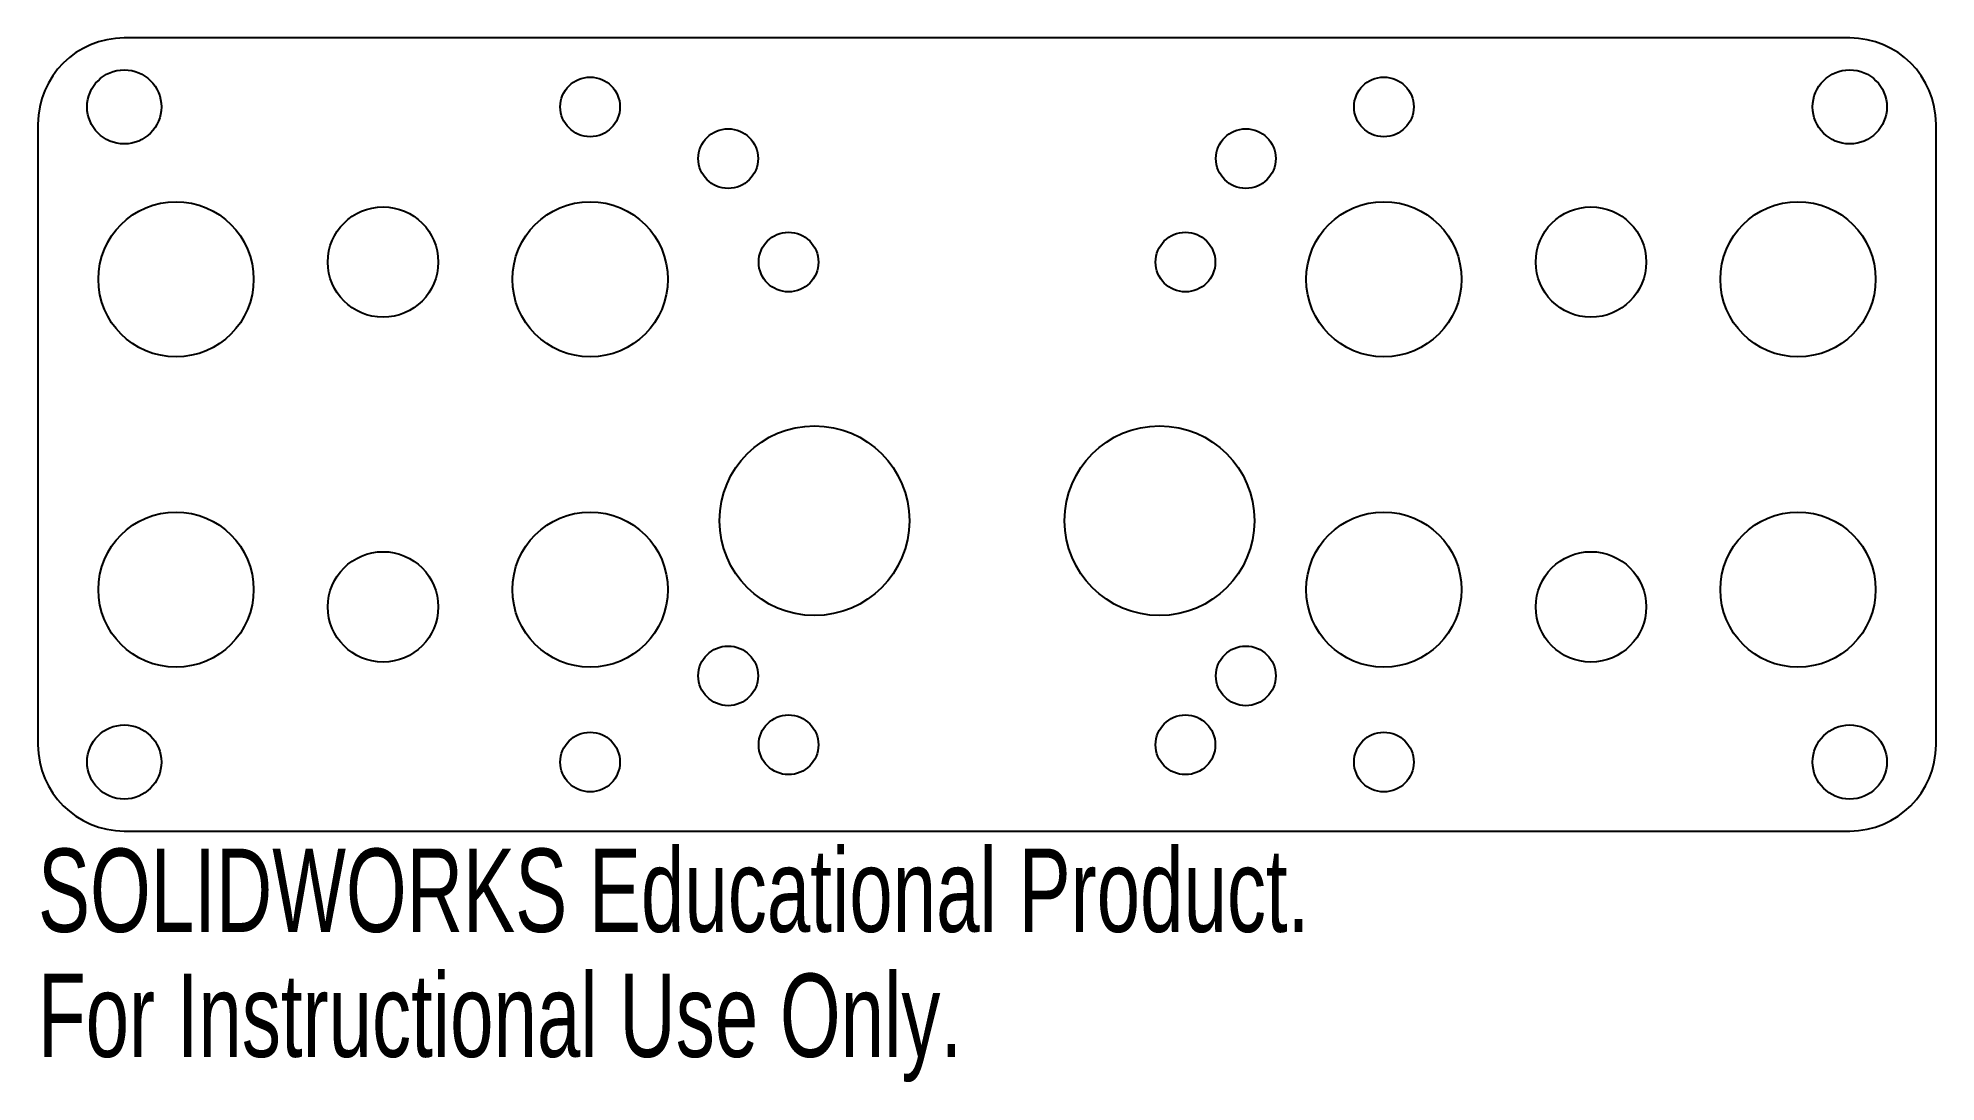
# Model space of a CAD drawing. Header units: millimetres. Extents: x -55 to 55, y -38 to 23.
import ezdxf

# ---------------------------------------------------------------- set-up
doc = ezdxf.new("R2010")
doc.units = ezdxf.units.MM
doc.styles.add('SLDTEXTSTYLE0', font='TXT', dxfattribs={"width": 0.7})

msp = doc.modelspace()

# ---------------------------------------------------------------- linework, layer by layer
at = {"color": 7, "linetype": 'Continuous', "lineweight": 25}
for p, q in [((50, 23), (-50, 23)), ((-55, 18), (-55, -18)), ((55, -18), (55, 18)), ((-50, -23), (50, -23))]:
    msp.add_line(p, q, dxfattribs=at)
for centre, radius in [((-50, 19), 2.15), ((50, 19), 2.15), ((-23, 19), 1.73), ((23, 19), 1.73), ((-15, 16), 1.73), ((15, 16), 1.73), ((-47, 9), 4.5), ((-35, 10), 3.2), ((-23, 9), 4.5), ((23, 9), 4.5), ((47, 9), 4.5), ((35, 10), 3.2), ((-11.5, 10), 1.73), ((11.5, 10), 1.73), ((-10, -5), 5.5), ((10, -5), 5.5), ((-47, -9), 4.5), ((-23, -9), 4.5), ((23, -9), 4.5), ((47, -9), 4.5), ((-35, -10), 3.2), ((35, -10), 3.2), ((-15, -14), 1.73), ((15, -14), 1.73), ((-11.5, -18), 1.73), ((11.5, -18), 1.73), ((-50, -19), 2.15), ((-23, -19), 1.73), ((23, -19), 1.73), ((50, -19), 2.15)]:
    msp.add_circle(centre, radius, dxfattribs=at)
for centre, start, end in [((-50, 18), 90, 180), ((50, 18), 0, 90), ((-50, -18), 180, 270), ((50, -18), 270, 0)]:
    msp.add_arc(centre, 5, start, end, dxfattribs=at)

# ---------------------------------------------------------------- texts
at = {"color": 7, "linetype": 'Continuous', "char_height": 4.8336, "attachment_point": 1, "style": 'SLDTEXTSTYLE0'}
for s, insert in [('SOLIDWORKS Educational Product.', (-55, -24.02)), ('For Instructional Use Only.', (-55, -31.27))]:
    msp.add_mtext(s, dxfattribs=dict(at, insert=insert))

doc.saveas('drawing.dxf')
